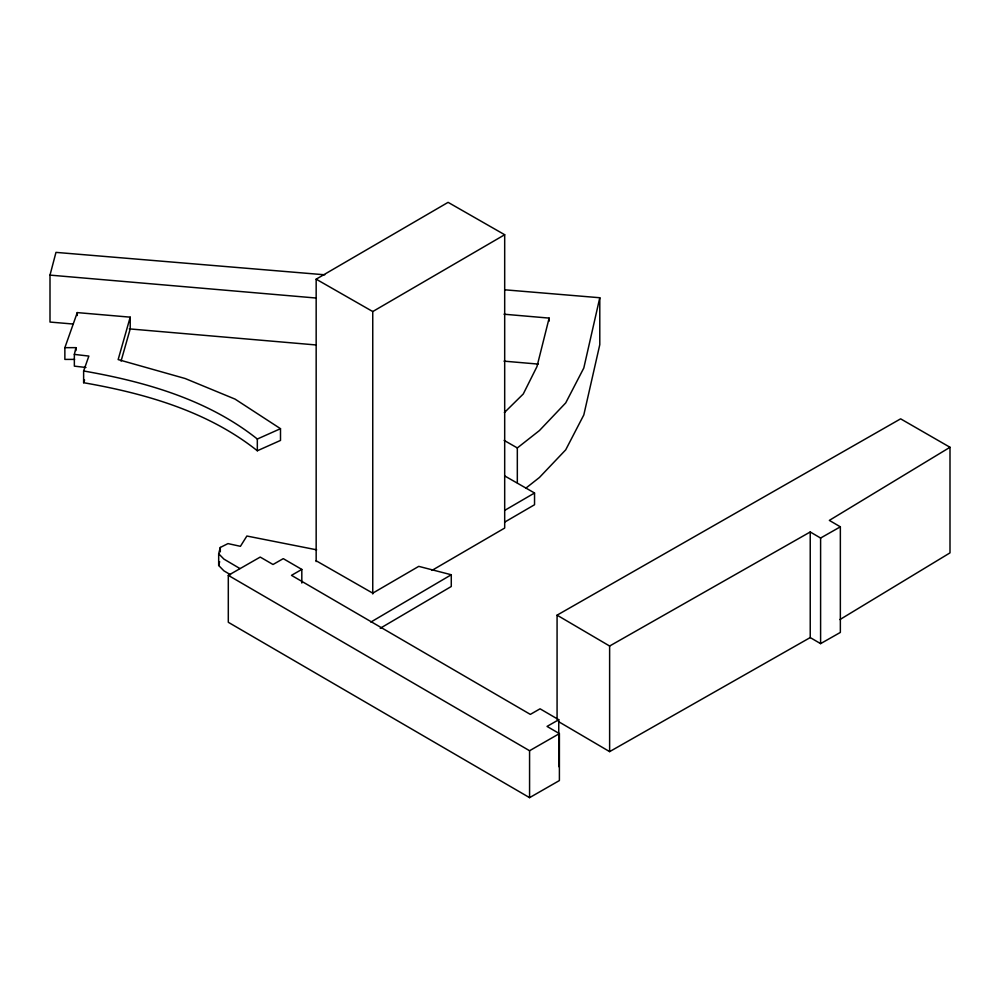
<?xml version="1.0" encoding="UTF-8"?>
<svg xmlns="http://www.w3.org/2000/svg" width="1000" height="1000" viewBox="0 0 1000 1000"><rect width="100%" height="100%" fill="white"/><g stroke="black" fill="none" stroke-linecap="round" stroke-linejoin="round"><path stroke-width="1.5" d="M505.012 289.825L599.788 297.738L583.812 368L565.712 402.912L539.425 430.562L517.325 447.938L517.325 482.762M85.962 367.475L74.35 366.138L74.35 354.4L75.938 347.65L64.862 347.675L64.862 359.412L74.562 359.387M504.05 314.212L549.138 318.1L536.975 366.587L523.263 393.988L504.387 412.587M230.562 574.763L223.888 570.825L218.675 565.475L218.675 553.737L220.3 547.45L227.975 543.6L240.425 546.312L246.875 536.025L316.663 549.825M218.675 565.475L219.65 561.7M73.325 324.05L50 322.05L50 275.113L55.975 252.375L324.775 274.8M64.862 347.675L77.275 312.6L130.213 317.162L118.15 359.588L185.175 378.525L235.062 399.113L280.5 428.688L280.5 440.425L257.325 450.763C207.775 411.3 145.087 393.438 83.625 382.713L83.625 370.975L88.863 356.075L74.35 354.4M121.062 361.087L130.213 328.9L130.213 317.162M83.625 382.713L84.575 380M525.913 488.113L539.425 477.488L565.712 449.837L583.812 414.938L599.788 344.663L599.788 297.738M950 447.275L829.338 520.388L840.35 526.825L840.35 632.425L820.6 643.637L810.225 637.575L810.225 531.975L609.625 646.025L557.075 615.163L900.625 418.837L950 447.275L950 552.875L839.938 619.562M370.85 622.075L451.275 574.763L451.275 586.5L380.225 628.288M316.163 561.587L316.163 279.175L448.1 202.35L504.688 234.725L504.688 528.05L431.987 570.388M372.75 593.962L372.75 311.55L504.688 234.725M504.95 510.238L534.538 493L504.75 475.95M504.95 521.962L534.538 504.738L534.538 493M558.763 766.65L558.763 719.725L547.038 726.413L559.4 733.612L559.4 780.55L529.575 797.65L228.3 622.288L228.3 575.35L260.212 557.075L273.012 564.5L283.263 558.65L301.812 569.425L301.812 583.05M301.812 569.425L291.488 575.35L530.337 714.388L540.062 708.812L558.763 719.725M228.3 575.35L529.575 750.725L559.4 733.612M810.225 531.975L820.6 538.038L840.35 526.825M558.387 721.538L609.625 751.625L810.225 637.575M83.625 370.975C145.087 381.7 207.775 399.575 257.325 439.025L280.5 428.688M50 275.113L315.9 298.012M129.3 328.875L315.9 344.95M504.05 361.15L538.25 364.1M451.275 574.763L418.762 566.362L372.75 593.15L316.163 560.775M316.163 279.175L372.75 311.55M504.15 440.4L517.325 447.938M239.913 568.538L223.888 559.087L218.675 553.737M820.6 538.038L820.6 643.637M609.625 646.025L609.625 751.625M557.075 615.163L557.075 719.212M549.138 318.1L549.138 321.125M529.575 750.725L529.575 797.65M257.325 439.025L257.325 450.763M220.3 547.45L220.3 551.85M77.275 312.6L77.275 315.538M75.938 347.65L75.938 350.588"/></g></svg>
